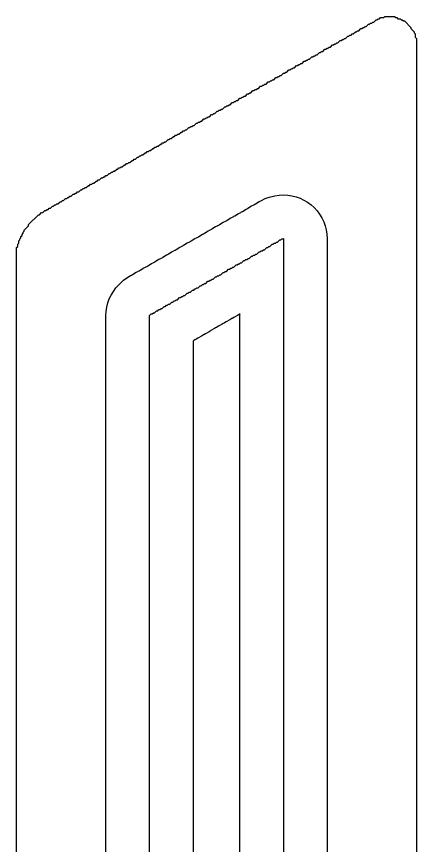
# Model space of a CAD drawing. Header units: millimetres. Extents: x 0 to 1730, y 0 to 225.
# Drawn here: x 0 to 36.7, y 112.5 to 188.6 of the extents above; entities that cross this region are included whole.
import ezdxf

# ---------------------------------------------------------------- set-up
doc = ezdxf.new("R2010")
doc.units = ezdxf.units.MM
for name, color, linetype in [('CENTERLINE', 1, 'Continuous'), ('GROOVE_8MM', 3, 'Continuous'), ('OUTLINE', 7, 'Continuous')]:
    doc.layers.add(name, color=color, linetype=linetype)

msp = doc.modelspace()

# ---------------------------------------------------------------- linework, layer by layer
at = {"layer": 'CENTERLINE'}
for points in [[(12.207, 161.144), (12.356, 161.294), (12.456, 161.294), (12.556, 161.394), (12.656, 161.394), (12.856, 161.594), (12.956, 161.594), (13.056, 161.694), (13.156, 161.694), (13.256, 161.794), (13.356, 161.794), (13.556, 161.994), (13.656, 161.994), (13.756, 162.094), (13.856, 162.094), (13.956, 162.194), (14.056, 162.194), (14.256, 162.394), (14.356, 162.394), (14.456, 162.494), (14.556, 162.494), (14.656, 162.594), (14.756, 162.594), (14.956, 162.794), (15.056, 162.794), (15.156, 162.894), (15.256, 162.894), (15.356, 162.994), (15.456, 162.994), (15.656, 163.194), (15.756, 163.194), (15.856, 163.294), (15.956, 163.294), (16.156, 163.494), (16.256, 163.494), (16.356, 163.594), (16.456, 163.594), (16.556, 163.694), (16.656, 163.694), (16.856, 163.894), (16.956, 163.894), (17.056, 163.994), (17.156, 163.994), (17.256, 164.094), (17.356, 164.094), (17.556, 164.294), (17.656, 164.294), (17.756, 164.394), (17.856, 164.394), (17.956, 164.494), (18.056, 164.494), (18.256, 164.694), (18.356, 164.694), (18.456, 164.794), (18.556, 164.794), (18.656, 164.894), (18.756, 164.894), (18.956, 165.094), (19.056, 165.094), (19.156, 165.194), (19.256, 165.194), (19.456, 165.394), (19.556, 165.394), (19.656, 165.494), (19.756, 165.494), (19.856, 165.594), (19.956, 165.594), (20.156, 165.794), (20.256, 165.794), (20.356, 165.894), (20.456, 165.894), (20.556, 165.994), (20.656, 165.994), (20.856, 166.194), (20.956, 166.194), (21.056, 166.294), (21.156, 166.294), (21.256, 166.394), (21.356, 166.394), (21.556, 166.594), (21.656, 166.594), (21.756, 166.694), (21.856, 166.694), (21.956, 166.794), (22.056, 166.794), (22.256, 166.994), (22.356, 166.994), (22.456, 167.094), (22.556, 167.094), (22.656, 167.194), (22.756, 167.194), (22.956, 167.394), (23.056, 167.394), (23.156, 167.494), (23.256, 167.494), (23.456, 167.694), (23.556, 167.694), (23.656, 167.794), (23.756, 167.794), (23.856, 167.894), (23.956, 167.894), (24.156, 168.094), (24.256, 168.094), (24.356, 168.194), (24.456, 168.194), (24.493, 168.23), (24.493, 87.444)], [(12.207, 62.945), (12.207, 161.144)]]:
    msp.add_lwpolyline(points, dxfattribs=at)
at = {"layer": 'GROOVE_8MM'}
for points in [[(8.207, 62.945), (8.207, 161.144), (8.226, 161.536), (8.284, 161.925), (8.379, 162.305), (8.512, 162.675), (8.512, 162.675), (8.679, 163.03), (8.881, 163.367), (9.115, 163.682), (9.379, 163.973), (9.528, 164.122), (9.819, 164.386), (10.134, 164.619), (10.471, 164.821), (10.556, 164.862), (10.634, 164.919), (10.971, 165.121), (11.128, 165.196), (11.171, 165.221), (11.256, 165.262), (11.334, 165.319), (11.671, 165.521), (11.828, 165.596), (11.871, 165.621), (11.956, 165.662), (12.034, 165.719), (12.371, 165.921), (12.528, 165.996), (12.571, 166.021), (12.656, 166.062), (12.734, 166.119), (13.071, 166.321), (13.228, 166.396), (13.271, 166.421), (13.356, 166.462), (13.434, 166.519), (13.771, 166.721), (13.856, 166.762), (13.934, 166.819), (14.271, 167.021), (14.428, 167.096), (14.471, 167.121), (14.556, 167.162), (14.634, 167.219), (14.971, 167.421), (15.128, 167.496), (15.171, 167.521), (15.256, 167.562), (15.334, 167.619), (15.671, 167.821), (15.828, 167.896), (15.871, 167.921), (15.956, 167.962), (16.034, 168.019), (16.371, 168.221), (16.528, 168.296), (16.571, 168.321), (16.656, 168.362), (16.734, 168.419), (17.071, 168.621), (17.156, 168.662), (17.234, 168.719), (17.571, 168.921), (17.728, 168.996), (17.771, 169.021), (17.856, 169.062), (17.934, 169.119), (18.271, 169.321), (18.428, 169.396), (18.471, 169.421), (18.556, 169.462), (18.634, 169.519), (18.971, 169.721), (19.128, 169.796), (19.171, 169.821), (19.256, 169.862), (19.334, 169.919), (19.671, 170.121), (19.828, 170.196), (19.871, 170.221), (19.956, 170.262), (20.034, 170.319), (20.371, 170.521), (20.528, 170.596), (20.571, 170.621), (20.656, 170.662), (20.734, 170.719), (21.071, 170.921), (21.156, 170.962), (21.234, 171.019), (21.571, 171.221), (21.728, 171.296), (21.771, 171.321), (21.856, 171.362), (21.934, 171.419), (22.271, 171.621), (22.428, 171.696), (22.471, 171.721), (22.826, 171.889), (23.195, 172.021), (23.309, 172.05), (23.332, 172.058), (23.713, 172.153), (24.101, 172.211), (24.493, 172.23), (24.885, 172.211), (25.273, 172.153), (25.654, 172.058), (26.024, 171.926), (26.379, 171.758), (26.715, 171.556), (27.031, 171.322), (27.321, 171.059), (27.585, 170.768), (27.819, 170.452), (28.021, 170.116), (28.188, 169.761), (28.321, 169.391), (28.416, 169.011), (28.474, 168.622), (28.493, 168.23), (28.493, 88.401)], [(20.493, 87.444), (20.493, 161.295), (20.485, 161.291), (20.442, 161.266), (20.357, 161.225), (20.279, 161.168), (19.942, 160.966), (19.785, 160.891), (19.742, 160.866), (19.657, 160.825), (19.579, 160.768), (19.242, 160.566), (19.085, 160.491), (19.042, 160.466), (18.957, 160.425), (18.879, 160.368), (18.542, 160.166), (18.385, 160.091), (18.342, 160.066), (18.257, 160.025), (18.179, 159.968), (17.842, 159.766), (17.757, 159.725), (17.679, 159.668), (17.342, 159.466), (17.185, 159.391), (17.142, 159.366), (17.057, 159.325), (16.979, 159.268), (16.642, 159.066), (16.485, 158.991), (16.442, 158.966), (16.357, 158.925), (16.279, 158.868), (16.207, 158.825), (16.207, 65.267)]]:
    msp.add_lwpolyline(points, dxfattribs=at)
at = {"layer": 'OUTLINE'}
msp.add_lwpolyline([(0, 57.701), (0, 167.401), (0.1, 167.501), (0.1, 167.701), (0.2, 167.801), (0.2, 168.001), (0.3, 168.101), (0.3, 168.201), (0.4, 168.301), (0.4, 168.401), (0.5, 168.501), (0.5, 168.601), (0.6, 168.701), (0.6, 168.801), (0.7, 168.901), (0.7, 169.001), (1.1, 169.401), (1.1, 169.501), (2, 170.401), (2.1, 170.401), (2.3, 170.601), (2.4, 170.601), (2.6, 170.801), (2.7, 170.801), (2.8, 170.901), (2.9, 170.901), (3, 171.001), (3.1, 171.001), (3.3, 171.201), (3.4, 171.201), (3.5, 171.301), (3.6, 171.301), (3.7, 171.401), (3.8, 171.401), (4, 171.601), (4.1, 171.601), (4.2, 171.701), (4.3, 171.701), (4.5, 171.901), (4.6, 171.901), (4.7, 172.001), (4.8, 172.001), (4.9, 172.101), (5, 172.101), (5.2, 172.301), (5.3, 172.301), (5.4, 172.401), (5.5, 172.401), (5.6, 172.501), (5.7, 172.501), (5.9, 172.701), (6, 172.701), (6.1, 172.801), (6.2, 172.801), (6.3, 172.901), (6.4, 172.901), (6.6, 173.101), (6.7, 173.101), (6.8, 173.201), (6.9, 173.201), (7, 173.301), (7.1, 173.301), (7.3, 173.501), (7.4, 173.501), (7.5, 173.601), (7.6, 173.601), (7.8, 173.801), (7.9, 173.801), (8, 173.901), (8.1, 173.901), (8.2, 174.001), (8.3, 174.001), (8.5, 174.201), (8.6, 174.201), (8.7, 174.301), (8.8, 174.301), (8.9, 174.401), (9, 174.401), (9.2, 174.601), (9.3, 174.601), (9.4, 174.701), (9.5, 174.701), (9.6, 174.801), (9.7, 174.801), (9.9, 175.001), (10, 175.001), (10.1, 175.101), (10.2, 175.101), (10.3, 175.201), (10.4, 175.201), (10.6, 175.401), (10.7, 175.401), (10.8, 175.501), (10.9, 175.501), (11.1, 175.701), (11.2, 175.701), (11.3, 175.801), (11.4, 175.801), (11.5, 175.901), (11.6, 175.901), (11.8, 176.101), (11.9, 176.101), (12, 176.201), (12.1, 176.201), (12.2, 176.301), (12.3, 176.301), (12.5, 176.501), (12.6, 176.501), (12.7, 176.601), (12.8, 176.601), (12.9, 176.701), (13, 176.701), (13.2, 176.901), (13.3, 176.901), (13.4, 177.001), (13.5, 177.001), (13.6, 177.101), (13.7, 177.101), (13.9, 177.301), (14, 177.301), (14.1, 177.401), (14.2, 177.401), (14.4, 177.601), (14.5, 177.601), (14.6, 177.701), (14.7, 177.701), (14.8, 177.801), (14.9, 177.801), (15.1, 178.001), (15.2, 178.001), (15.3, 178.101), (15.4, 178.101), (15.5, 178.201), (15.6, 178.201), (15.8, 178.401), (15.9, 178.401), (16, 178.501), (16.1, 178.501), (16.2, 178.601), (16.3, 178.601), (16.5, 178.801), (16.6, 178.801), (16.7, 178.901), (16.8, 178.901), (16.9, 179.001), (17, 179.001), (17.2, 179.201), (17.3, 179.201), (17.4, 179.301), (17.5, 179.301), (17.6, 179.401), (17.7, 179.401), (17.9, 179.601), (18, 179.601), (18.1, 179.701), (18.2, 179.701), (18.4, 179.901), (18.5, 179.901), (18.6, 180.001), (18.7, 180.001), (18.8, 180.101), (18.9, 180.101), (19.1, 180.301), (19.2, 180.301), (19.3, 180.401), (19.4, 180.401), (19.5, 180.501), (19.6, 180.501), (19.8, 180.701), (19.9, 180.701), (20, 180.801), (20.1, 180.801), (20.2, 180.901), (20.3, 180.901), (20.5, 181.101), (20.6, 181.101), (20.7, 181.201), (20.8, 181.201), (20.9, 181.301), (21, 181.301), (21.2, 181.501), (21.3, 181.501), (21.4, 181.601), (21.5, 181.601), (21.7, 181.801), (21.8, 181.801), (21.9, 181.901), (22, 181.901), (22.1, 182.001), (22.2, 182.001), (22.4, 182.201), (22.5, 182.201), (22.6, 182.301), (22.7, 182.301), (22.8, 182.401), (22.9, 182.401), (23.1, 182.601), (23.2, 182.601), (23.3, 182.701), (23.4, 182.701), (23.5, 182.801), (23.6, 182.801), (23.8, 183.001), (23.9, 183.001), (24, 183.101), (24.1, 183.101), (24.2, 183.201), (24.3, 183.201), (24.5, 183.401), (24.6, 183.401), (24.7, 183.501), (24.8, 183.501), (25, 183.701), (25.1, 183.701), (25.2, 183.801), (25.3, 183.801), (25.4, 183.901), (25.5, 183.901), (25.7, 184.101), (25.8, 184.101), (25.9, 184.201), (26, 184.201), (26.1, 184.301), (26.2, 184.301), (26.4, 184.501), (26.5, 184.501), (26.6, 184.601), (26.7, 184.601), (26.8, 184.701), (26.9, 184.701), (27.1, 184.901), (27.2, 184.901), (27.3, 185.001), (27.4, 185.001), (27.5, 185.101), (27.6, 185.101), (27.8, 185.301), (27.9, 185.301), (28, 185.401), (28.1, 185.401), (28.3, 185.601), (28.4, 185.601), (28.5, 185.701), (28.6, 185.701), (28.7, 185.801), (28.8, 185.801), (29, 186.001), (29.1, 186.001), (29.2, 186.101), (29.3, 186.101), (29.4, 186.201), (29.5, 186.201), (29.7, 186.401), (29.8, 186.401), (29.9, 186.501), (30, 186.501), (30.1, 186.601), (30.2, 186.601), (30.4, 186.801), (30.5, 186.801), (30.6, 186.901), (30.7, 186.901), (30.8, 187.001), (30.9, 187.001), (31.1, 187.201), (31.2, 187.201), (31.3, 187.301), (31.4, 187.301), (31.6, 187.501), (31.7, 187.501), (31.8, 187.601), (31.9, 187.601), (32, 187.701), (32.1, 187.701), (32.3, 187.901), (32.4, 187.901), (32.5, 188.001), (32.6, 188.001), (32.7, 188.101), (32.8, 188.101), (33, 188.301), (33.1, 188.301), (33.2, 188.401), (33.3, 188.401), (33.4, 188.501), (33.7, 188.501), (33.8, 188.601), (34.7, 188.601), (34.8, 188.501), (34.9, 188.501), (34.9, 188.501), (35, 188.401), (35.2, 188.401), (35.3, 188.301), (35.4, 188.301), (35.5, 188.201), (35.6, 188.201), (36.2, 187.601), (36.2, 187.501), (36.5, 187.201), (36.5, 187.101), (36.6, 187.001), (36.6, 186.701), (36.7, 186.601), (36.7, 92.501)], dxfattribs=at)

doc.saveas('drawing.dxf')
